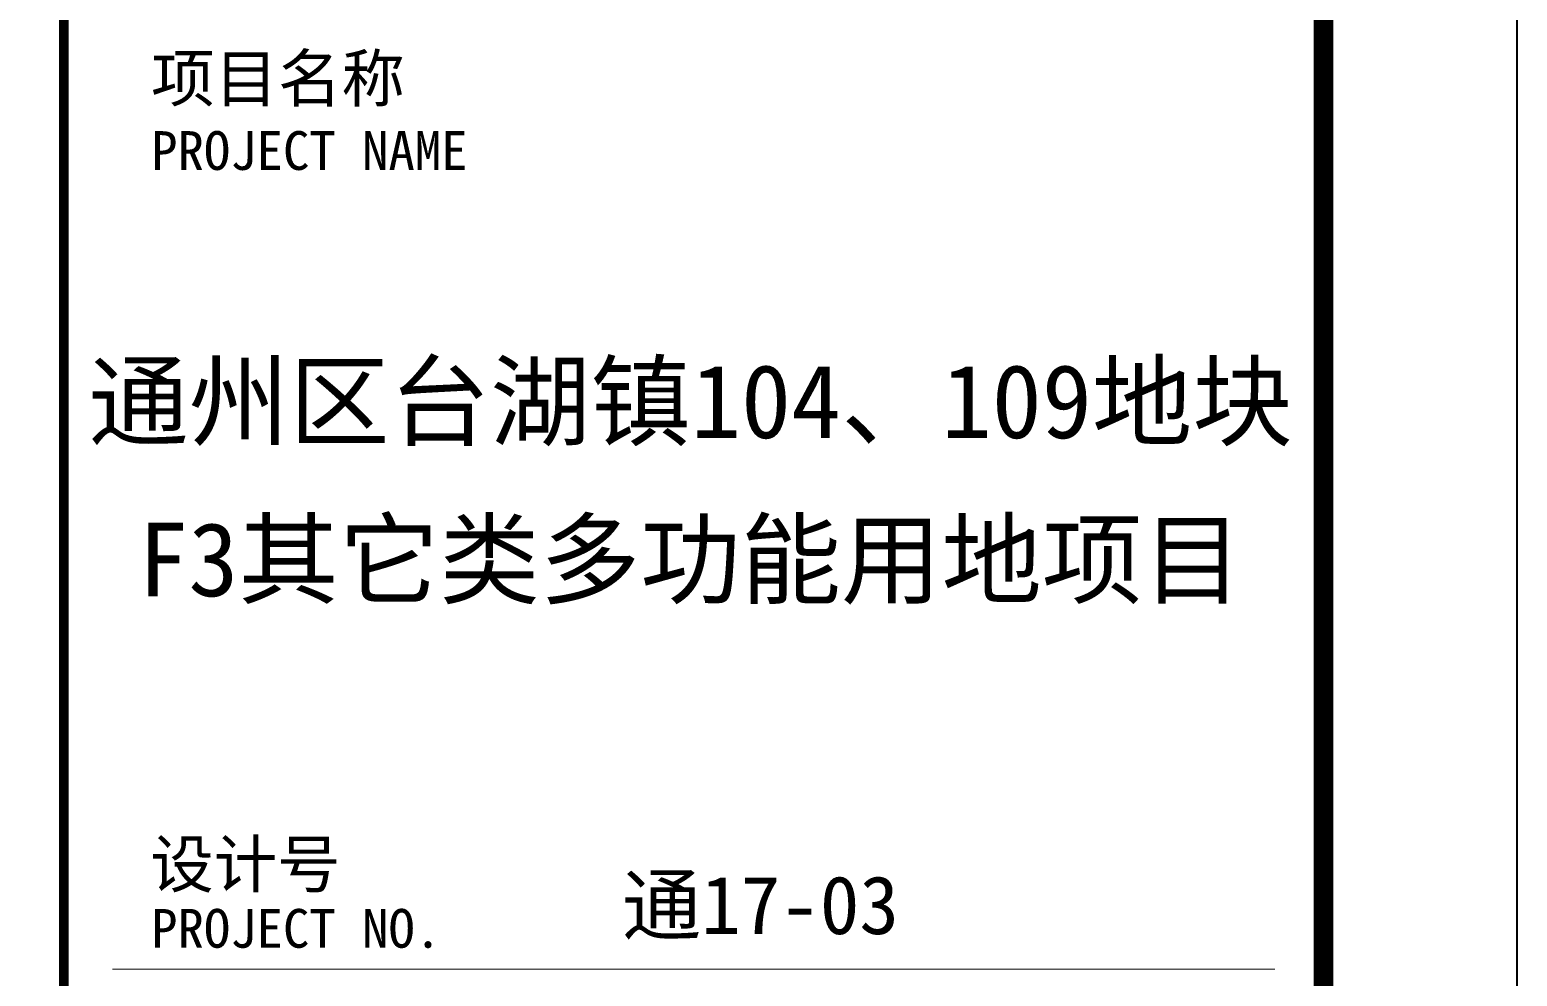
# Model space of a CAD drawing. Extents: x 115799 to 952918, y -190076 to 200966.
# Drawn here: x 471472 to 475310, y 43593 to 46033 of the extents above; entities that cross this region are included whole.
import ezdxf
from ezdxf.enums import TextEntityAlignment as Align

# ---------------------------------------------------------------- set-up
doc = ezdxf.new("R2010")
doc.units = 0
doc.header["$LTSCALE"] = 1000
doc.header["$MEASUREMENT"] = 0
for name, color, linetype in [('00-图签', 7, 'Continuous'), ('00-图签签名_10', 10, 'Continuous'), ('SHEET_LINE', 6, 'Continuous'), ('SHEET_TEXT', 7, 'Continuous'), ('字', 7, 'Continuous')]:
    doc.layers.add(name, color=color, linetype=linetype)
doc.styles.add('A0-建筑图签$0$hwxh', font='STXIHEI.TTF')
doc.styles.add('华文细黑', font='STXIHEI.TTF', dxfattribs={"height": 10})

# ---------------------------------------------------------------- blocks, each defined once
blk = doc.blocks.new('图签-A1')
at = {"layer": 'SHEET_LINE', "const_width": 0.5}
blk.add_lwpolyline([(-65, -0.165), (0, -0.165), (0, 512.335), (-65, 512.335)], close=True, dxfattribs=at)
at = {"layer": 'SHEET_LINE', "const_width": 0.05}
blk.add_lwpolyline([(-62.5, 462.7), (-2.5, 462.7)], dxfattribs=at)
at = {"layer": '00-图签签名_10', "style": 'A0-建筑图签$0$hwxh'}
for tag, p in [('曲佰忠', (-28.758, 153.542)), ('郭艳霞', (-28.758, 146.042)), ('关宝凤', (-28.758, 131.042)), ('李杰', (-28.758, 116.042)), ('李杰', (-28.758, 108.542))]:
    blk.add_attdef(tag, text='', height=2.3, dxfattribs=at).set_placement(p, align=Align.TOP_CENTER)
at = {"layer": 'SHEET_TEXT', "style": '华文细黑'}
for s, height, p in [('项目名称', 2.4, (-60.5, 509.838)), ('PROJECT NAME', 2, (-60.5, 505.913)), ('设计号', 2.4, (-60.545, 469.314)), ('PROJECT NO.', 2, (-60.5, 465.8))]:
    blk.add_text(s, height=height, dxfattribs=at).set_placement(p, align=Align.TOP_LEFT)
at = {"layer": '字', "width": 781.54157, "attachment_point": 5, "style": '华文细黑'}
for s, insert, char_height in [('通州区台湖镇104、109地块', (-32.665, 491.77), 3.8), ('F3其它类多功能用地项目', (-32.665, 483.609), 3.8), ('通17-03', (-29.057, 465.861), 3)]:
    blk.add_mtext(s, dxfattribs=dict(at, insert=insert, char_height=char_height))

msp = doc.modelspace()

# ---------------------------------------------------------------- linework, layer by layer
at = {"layer": '00-图签'}
msp.add_lwpolyline([(475310.5, 19976), (475310.5, 49676), (433260.5, 49684.3), (433260.5, 19984.3)], close=True, dxfattribs=at)
at = {"layer": '00-图签', "const_width": 50}
msp.add_lwpolyline([(474810.5, 20476), (474810.5, 49176), (434510.5, 49184.3), (434510.5, 20484.3)], close=True, dxfattribs=at)

# ---------------------------------------------------------------- block references
at = {"xscale": 50, "yscale": 50, "zscale": 50}
msp.add_blockref('图签-A1', (474810.5, 20476), dxfattribs=at)

doc.saveas('drawing.dxf')
